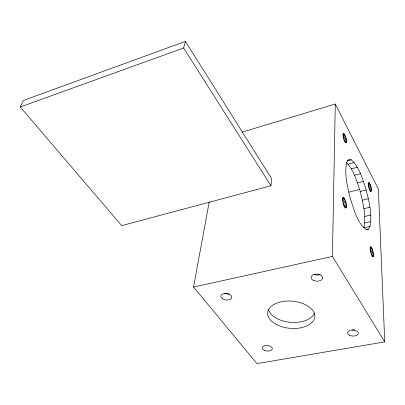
<?xml version="1.0" encoding="UTF-8"?>
<svg xmlns="http://www.w3.org/2000/svg" width="405" height="405" viewBox="0 0 405 405"><rect width="100%" height="100%" fill="white"/><g stroke="black" fill="none" stroke-linecap="round" stroke-linejoin="round"><path stroke-width="0.61" d="M370.048 226.395L368.479 229.144L366.196 229.544C356.714 222.472 354.259 209.582 350.426 199.017C347.632 186.847 343.769 173.851 347.039 161.413L348.877 159.438L351.327 159.848C359.807 167.554 362.637 179.425 366.191 189.899C369.087 201.741 372.347 214.179 370.048 226.395L363.852 227.833C366.317 215.668 363.088 203.219 360.212 191.408C356.871 181.42 354.041 170.343 346.467 162.643M209.213 201.933L193.549 287.059L256.967 363.614L384.75 341.896L332.429 256.426L335.274 104.029L242.063 132.162M373.552 255.717L372.63 249.941L371.344 247.258L370.615 246.893C369.603 250.037 370.813 254.127 372.843 256.694L373.172 256.694L373.552 255.717L371.815 256.092M371.441 190.588L371.208 187.788L370.221 184.437L369.051 182.468L368.515 182.554C368.115 185.505 369.031 188.796 370.783 191.195L371.086 191.292L371.441 190.588L369.689 191.023M346.417 207.051C346.528 203.801 345.809 200.166 343.637 197.66L342.929 197.812C342.266 201.204 343.318 205.183 345.526 207.841L345.921 207.922L346.417 207.051L344.594 207.497M346.508 142.276C346.523 139.244 345.89 135.589 343.602 133.473L343.318 133.604C342.777 136.713 343.769 140.667 346.057 142.869L346.508 142.276L345.399 142.585M270.97 185.738L271.699 178.757L185.439 41.386L23.525 100.42L20.25 106.991L121.687 225.641L270.97 185.738L183.627 47.992L185.439 41.386M20.25 106.991L183.627 47.992M342.858 133.979L343.966 133.665M342.726 134.632L344.392 134.161M343.015 135.447L344.842 134.931M342.858 136.601L345.288 135.913M343.278 137.74L345.708 137.052M343.632 138.95L346.062 138.262M343.906 140.155L346.341 139.467M344.685 141.102L346.508 140.586M344.908 142.008L346.569 141.542M347.429 160.901L351.327 159.848M348.148 164.167L354.218 162.542M351.317 168.87L357.342 167.275M354.512 175.269L360.506 173.704M357.534 182.939L363.518 181.405M368.251 183.171L369.416 182.873M368.064 183.992L369.816 183.546M368.474 184.882L370.221 184.437M368.272 186.082L370.6 185.49M348.781 192.152L359.761 189.378M368.611 187.221L370.94 186.634M368.879 188.376L371.208 187.788M360.212 191.408L366.191 189.899M369.638 189.322L371.385 188.882M369.714 190.274L371.466 189.834M342.427 197.964L343.637 197.66M370.145 191.378L371.314 191.084M342.286 198.561L344.098 198.106M342.174 199.468L344.594 198.865M342.671 200.485L345.085 199.883M343.126 201.695L345.541 201.093M342.913 203.163L345.931 202.414M343.207 204.505L346.229 203.761M362.384 200.166L368.383 198.688M343.394 205.78L346.417 205.036M344.058 206.752L346.483 206.16M345.009 207.952L346.224 207.654M363.913 208.696L369.942 207.238M364.702 216.478L370.783 215.03M364.692 223.008L370.823 221.565M366.201 229.665L368.479 229.144M369.79 247.161L370.95 246.908M370.19 247.511L371.344 247.258M193.549 287.059L332.429 256.426M370.043 248.29L371.775 247.911M369.907 249.333L372.215 248.827M370.327 250.447L372.63 249.941M370.114 251.809L372.995 251.181M370.98 252.963L373.288 252.462M371.177 254.203L373.486 253.702M371.841 255.185L373.572 254.811M372.256 256.613L373.415 256.36M335.274 104.029L378.361 189.044L384.75 341.896M229.23 293.964A5.473 3.25 8.2 0 1 224.659 293.397M354.78 329.867A5.386 3.043 2.5 0 1 352.021 329.933M320.193 274.62A5.786 3.569 3.6 0 1 314.007 274.362M314.488 313.045A23.485 13.669 5.1 0 1 291.068 322.38A23.485 13.669 5.1 0 1 268.55 309.698M313.308 280.306A5.832 3.564 3.7 0 0 322.663 278.367A5.832 3.564 3.7 0 0 314.72 274.241A5.832 3.564 3.7 0 0 313.308 280.306M349.48 335.269A5.427 3.032 2.5 0 0 358.298 333.73A5.427 3.032 2.5 0 0 351.094 330.141A5.427 3.032 2.5 0 0 349.48 335.269M222.259 298.536A5.513 3.245 8.2 0 0 231.544 298.252A5.513 3.245 8.2 0 0 225.22 293.438A5.513 3.245 8.2 0 0 222.259 298.536M264.293 350.32A5.128 2.789 6.3 0 0 272.332 348.918A5.128 2.789 6.3 0 0 265.118 345.551A5.128 2.789 6.3 0 0 264.293 350.32M276.848 324.729A23.652 13.633 5.1 0 0 314.614 317.966A23.652 13.633 5.1 0 0 282.244 301.583A23.652 13.633 5.1 0 0 276.848 324.729"/></g></svg>
